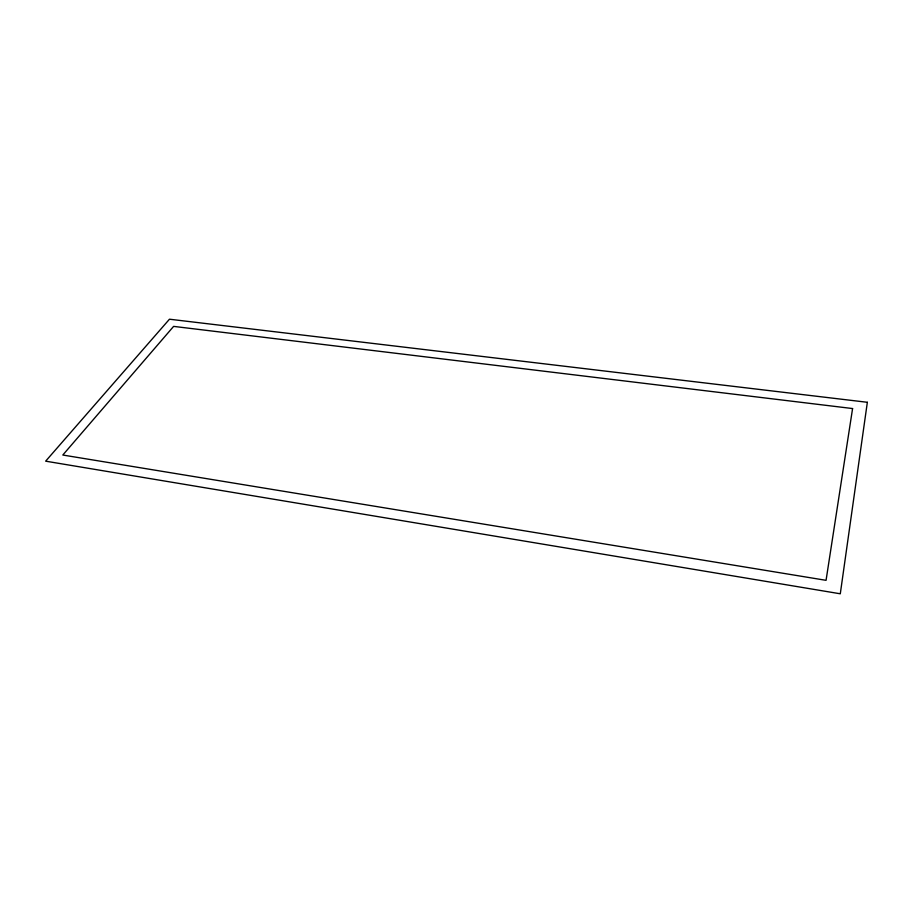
<?xml version="1.0" encoding="UTF-8"?>
<svg xmlns="http://www.w3.org/2000/svg" width="913" height="913" viewBox="0 0 913 913"><rect width="100%" height="100%" fill="white"/><g stroke="black" fill="none" stroke-linecap="round" stroke-linejoin="round"><path stroke-width="1.37" d="M867.35 402.291L840.291 593.792L45.65 461.168L169.464 319.208L867.35 402.291M852.582 408.556L826.06 580.326L62.803 455.028L173.618 326.386L852.582 408.556"/></g></svg>
